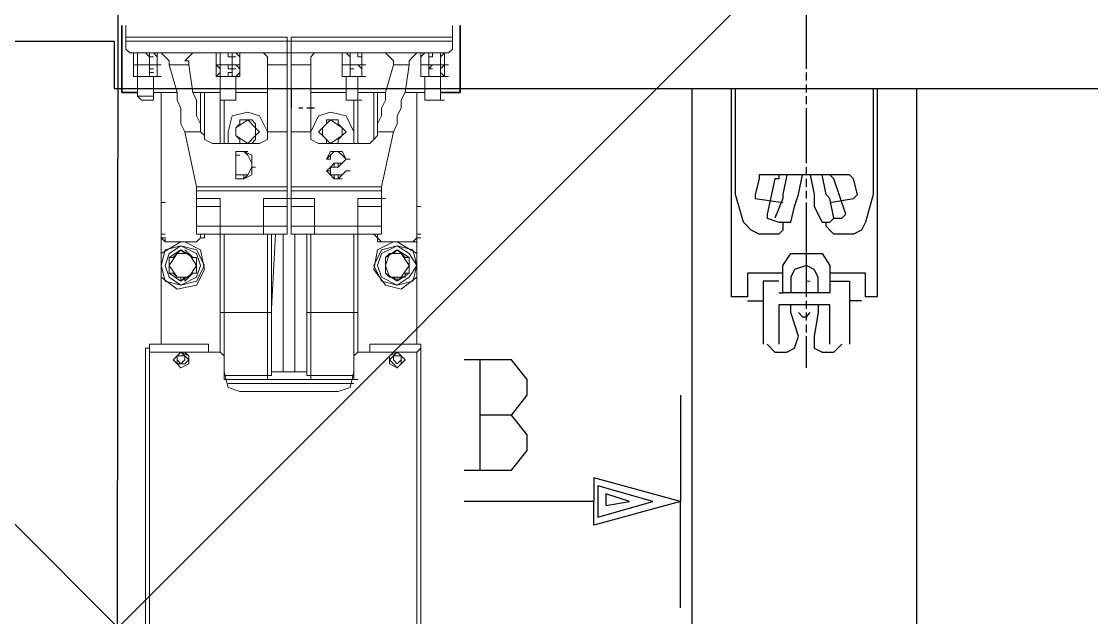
# Model space of a CAD drawing. Header units: millimetres. Extents: x -45 to 90, y -17 to 16.
# Drawn here: x -0.113 to 1.135, y 0.012 to 0.706 of the extents above; entities that cross this region are included whole.
import ezdxf

# ---------------------------------------------------------------- set-up
doc = ezdxf.new("R2010")
doc.units = ezdxf.units.MM
doc.header["$PDMODE"] = 3
doc.layers.add('PDF_Geometry', color=7, linetype='Continuous')

msp = doc.modelspace()

# ---------------------------------------------------------------- linework, layer by layer
at = {"color": 6}
msp.add_lwpolyline([(-0.0021, -1.3499), (23.64, -1.95), (23.7209, 1.35), (0.0002, 1.3501)], close=True, dxfattribs=at)
at = {"color": 4}
for centre in [(0.1994, 0), (0.1994, -0.0004)]:
    msp.add_circle(centre, 1.75, dxfattribs=at)
at = {"color": 2}
msp.add_arc((-0.8299, -500.0575), 500.8082, 85.235272, 89.904911, dxfattribs=at)
at = {"color": 1}
msp.add_point((0, 0), dxfattribs=at)
at = {"layer": 'PDF_Geometry', "lineweight": 25}
for points in [[(0.8022, 0.6509), (0.8022, 0.6647), (0.8022, 0.6784), (0.8022, 0.6922), (0.8022, 0.706), (0.8022, 0.7197), (0.8022, 0.7335), (0.8022, 0.7472), (0.8022, 0.761)], [(-0.4813, 0.683), (-0.0046, 0.683), (-0.0046, 0.628), (2.6588, 0.628), (7.683, 0.5961), (8.2789, 0.5868), (10.6122, 0.5363), (12.9456, 0.4767), (13.2435, 0.5043), (14.2429, 0.4767), (14.5362, 0.4309), (14.6508, 0.4309)], [(0.8022, 0.6372), (0.8022, 0.6464)], [(0.2017, 0.628), (0.2017, 0.6051)], [(0.6693, -0.5226), (0.6693, 0.628)], [(0.7747, 0.4126), (0.7335, 0.4126), (0.7335, 0.3851), (0.7151, 0.3851), (0.7151, 0.628)], [(0.7701, 0.4722), (0.7747, 0.4722), (0.7747, 0.4676), (0.7747, 0.463), (0.7701, 0.4584), (0.7472, 0.4584), (0.738, 0.463), (0.7289, 0.4722), (0.7197, 0.5043), (0.7197, 0.5088), (0.7197, 0.628)], [(0.8022, 0.6234), (0.8022, 0.6326)], [(0.8802, 0.628), (0.8802, 0.5088), (0.8802, 0.5043), (0.871, 0.4722), (0.8664, 0.463), (0.8572, 0.4584), (0.8343, 0.4584), (0.8297, 0.463), (0.8251, 0.4676), (0.8251, 0.4722), (0.8297, 0.4722)], [(0.8847, 0.628), (0.8847, 0.3851), (0.871, 0.3851), (0.871, 0.4126), (0.8297, 0.4126)], [(0.9306, 0.628), (0.9306, -0.5272)], [(0.8022, 0.6097), (0.8022, 0.6189)], [(0.2155, 0.6051), (0.2109, 0.6051)], [(0.2292, 0.6051), (0.2246, 0.6051), (0.22, 0.6051)], [(0.8022, 0.5409), (0.8022, 0.5501), (0.8022, 0.5547), (0.8022, 0.5638), (0.8022, 0.5684), (0.8022, 0.5776), (0.8022, 0.5822), (0.8022, 0.5914), (0.8022, 0.5961), (0.8022, 0.6051)], [(0.8022, 0.5272), (0.8022, 0.5363)], [(0.8297, 0.4951), (0.8572, 0.4997), (0.8618, 0.5043), (0.8572, 0.5226), (0.8526, 0.5272), (0.8068, 0.5272), (0.7976, 0.5272), (0.7472, 0.5272), (0.7472, 0.5226), (0.7426, 0.5043), (0.7426, 0.4997), (0.7747, 0.4951)], [(0.7701, 0.5272), (0.7701, 0.5226), (0.7655, 0.5226), (0.7564, 0.4815), (0.7564, 0.4767), (0.7701, 0.4722), (0.7793, 0.4722), (0.7839, 0.4722), (0.7885, 0.4905), (0.7931, 0.5043), (0.7976, 0.5272)], [(0.7793, 0.5272), (0.7747, 0.5043), (0.7747, 0.4997), (0.7655, 0.4767)], [(0.8068, 0.5272), (0.8114, 0.5043), (0.8114, 0.4905), (0.8206, 0.4722), (0.8251, 0.4722), (0.8297, 0.4722), (0.8343, 0.4767), (0.8435, 0.4767), (0.8481, 0.4815), (0.8343, 0.5226), (0.8297, 0.5272)], [(0.8343, 0.4767), (0.8297, 0.4997), (0.8251, 0.5043), (0.8206, 0.5272)], [(0.8022, 0.5134), (0.8022, 0.5226)], [(0.8022, 0.4997), (0.8022, 0.5088)], [(0.8022, 0.3851), (0.8022, 0.3988), (0.8022, 0.4126), (0.8022, 0.4263), (0.8022, 0.4401), (0.8022, 0.4538), (0.8022, 0.4676), (0.8022, 0.4815), (0.8022, 0.4951)], [(0.7701, 0.3897), (0.7747, 0.3897), (0.7747, 0.4217), (0.7839, 0.4355), (0.8206, 0.4355), (0.8297, 0.4217), (0.8297, 0.3897), (0.7747, 0.3897)], [(0.816, 0.3897), (0.816, 0.408), (0.8114, 0.4172), (0.8022, 0.4217), (0.7885, 0.4172), (0.7839, 0.408), (0.7839, 0.3897)], [(0.7701, 0.4034), (0.7518, 0.4034), (0.7518, 0.3805)], [(0.8297, 0.4034), (0.8526, 0.4034), (0.8526, 0.3805)], [(0.7335, 0.3805), (0.7518, 0.3805), (0.7518, 0.3301)], [(0.7564, 0.3301), (0.7655, 0.3209), (0.7793, 0.3209), (0.7885, 0.3255), (0.7931, 0.3392), (0.7839, 0.3669), (0.7839, 0.3759)], [(0.8297, 0.3301), (0.8297, 0.3759), (0.7701, 0.3759), (0.7701, 0.3301)], [(0.8022, 0.3713), (0.8022, 0.3805)], [(0.816, 0.3759), (0.816, 0.3669), (0.8114, 0.3392), (0.8114, 0.3255), (0.8206, 0.3209), (0.8343, 0.3209), (0.8435, 0.3301)], [(0.8664, 0.3805), (0.8526, 0.3805), (0.8526, 0.3301)], [(0.7931, 0.3669), (0.7976, 0.3621), (0.8022, 0.3621), (0.8068, 0.3669)], [(0.8022, 0.3576), (0.8022, 0.3669)], [(0.8022, 0.3438), (0.8022, 0.353)], [(0.8022, 0.3026), (0.8022, 0.3117), (0.8022, 0.3163), (0.8022, 0.3255), (0.8022, 0.3301), (0.8022, 0.3392)], [(0.4584, 0.2475), (0.4767, 0.2705), (0.4767, 0.2888), (0.4584, 0.3117), (0.4034, 0.3117)], [(0.4217, 0.3117), (0.4217, 0.1834)], [(0.6555, 0.2705), (0.6555, 0.1467), (0.5547, 0.1192), (0.5547, 0.1467), (0.4034, 0.1467)], [(0.4034, 0.1834), (0.4584, 0.1834), (0.4767, 0.2063), (0.4767, 0.2246), (0.4584, 0.2475), (0.4217, 0.2475)], [(0.6555, 0.0231), (0.6555, 0.1467), (0.5547, 0.1742), (0.5547, 0.1467)]]:
    msp.add_lwpolyline(points, dxfattribs=at)
for points in [[(0.0046, 0.6234), (0.0046, 0.7014), (0.0046, 0.6234), (0.0229, 0.6234)], [(0.3759, 0.6234), (0.3988, 0.6234), (0.3988, 0.7014), (0.3988, 0.6234)], [(0.5593, 0.165), (0.5593, 0.1284), (0.6234, 0.1467)], [(0.5684, 0.1559), (0.5684, 0.1421), (0.5959, 0.1467)]]:
    msp.add_lwpolyline(points, close=True, dxfattribs=at)
at = {"layer": 'PDF_Geometry', "lineweight": 18}
for points in [[(0.0138, 0.6693), (0.0092, 0.6739), (0.0092, 0.7014), (0.0092, 0.6739), (0.0138, 0.6693), (0.0504, 0.6693)], [(0.1971, 0.683), (0.2017, 0.683), (0.2017, 0.6876), (0.3897, 0.6876), (0.3897, 0.683), (0.2017, 0.683), (0.1971, 0.683), (0.0092, 0.683), (0.0092, 0.6876), (0.1971, 0.6876)], [(0.1971, 0.6876), (0.0092, 0.6876), (0.0092, 0.683), (0.1971, 0.683)], [(0.2017, 0.683), (0.2017, 0.6693), (0.2017, 0.6555), (0.2246, 0.6555), (0.2246, 0.6601), (0.2246, 0.6647), (0.2292, 0.6693), (0.3163, 0.6693), (0.2292, 0.6693), (0.2246, 0.6647), (0.2246, 0.6601), (0.2246, 0.6555), (0.2017, 0.6555), (0.2017, 0.6693), (0.2017, 0.683), (0.3897, 0.683), (0.3897, 0.6876), (0.2017, 0.6876)], [(0.0367, 0.6509), (0.0367, 0.6555), (0.0321, 0.6555), (0.0275, 0.6555), (0.0229, 0.6555), (0.0275, 0.6555), (0.0229, 0.6555), (0.0229, 0.6647), (0.0229, 0.6693), (0.0275, 0.6693), (0.0229, 0.6693), (0.0229, 0.6647), (0.0229, 0.6555), (0.0275, 0.6555), (0.0321, 0.6555), (0.0367, 0.6555), (0.0367, 0.6647), (0.0367, 0.6555), (0.0321, 0.6555), (0.0367, 0.6555), (0.0321, 0.6555), (0.0367, 0.6555), (0.0367, 0.6509), (0.0413, 0.6509), (0.0367, 0.6509), (0.0367, 0.6555), (0.0367, 0.6647), (0.0367, 0.6693), (0.0367, 0.6647), (0.0413, 0.6647), (0.0367, 0.6647), (0.0321, 0.6693), (0.0367, 0.6647), (0.0367, 0.6555), (0.0321, 0.6555), (0.0275, 0.6555), (0.0229, 0.6555), (0.0229, 0.6509), (0.0229, 0.6555), (0.0275, 0.6555), (0.0229, 0.6555), (0.0183, 0.6555), (0.0183, 0.6509), (0.0183, 0.6464), (0.0183, 0.6418), (0.0229, 0.6418), (0.0275, 0.6418), (0.0229, 0.6418), (0.0229, 0.6464), (0.0229, 0.6509), (0.0229, 0.6555), (0.0275, 0.6555), (0.0321, 0.6555), (0.0367, 0.6555), (0.0367, 0.6509), (0.0367, 0.6464), (0.0367, 0.6418), (0.0321, 0.6418), (0.0275, 0.6418), (0.0229, 0.6418), (0.0229, 0.6464), (0.0229, 0.6418), (0.0229, 0.6189), (0.0275, 0.6143), (0.0367, 0.6143), (0.0413, 0.6143), (0.0413, 0.6189), (0.0413, 0.6143), (0.0367, 0.6143), (0.0275, 0.6143), (0.0229, 0.6189), (0.0229, 0.6418), (0.0183, 0.6418), (0.0229, 0.6418), (0.0183, 0.6418), (0.0183, 0.6464), (0.0183, 0.6509), (0.0183, 0.6555), (0.0229, 0.6555), (0.0229, 0.6509), (0.0229, 0.6464), (0.0229, 0.6418), (0.0275, 0.6418), (0.0321, 0.6418), (0.0367, 0.6418), (0.0367, 0.6464), (0.0367, 0.6509), (0.0367, 0.6464)], [(0.0229, 0.6555), (0.0229, 0.6647), (0.0229, 0.6693), (0.0229, 0.6647), (0.0229, 0.6555), (0.0183, 0.6555), (0.0183, 0.6647), (0.0183, 0.6693), (0.0183, 0.6647), (0.0183, 0.6555)], [(0.0458, 0.6647), (0.0458, 0.6555), (0.0504, 0.6555), (0.0458, 0.6555), (0.0413, 0.6555), (0.0458, 0.6555), (0.0458, 0.6647), (0.0413, 0.6693)], [(0.0688, 0.6234), (0.0596, 0.6555), (0.0596, 0.6601), (0.055, 0.6647), (0.0504, 0.6693), (0.055, 0.6647), (0.0596, 0.6601), (0.0596, 0.6555)], [(0.0779, 0.6601), (0.0825, 0.6601), (0.0825, 0.6555), (0.0596, 0.6555), (0.0825, 0.6555), (0.0825, 0.6601), (0.0779, 0.6601), (0.0825, 0.6647), (0.0871, 0.6693), (0.0825, 0.6647)], [(0.1192, 0.6555), (0.1192, 0.6647), (0.1192, 0.6693), (0.1146, 0.6693), (0.0825, 0.6693), (0.1146, 0.6693), (0.1146, 0.6647), (0.1146, 0.6555), (0.1146, 0.6647), (0.1146, 0.6693), (0.1192, 0.6693), (0.1192, 0.6647)], [(0.1329, 0.6693), (0.1329, 0.6647), (0.1284, 0.6647), (0.1284, 0.6693), (0.1284, 0.6647), (0.1329, 0.6647), (0.1329, 0.6555), (0.1284, 0.6555), (0.1238, 0.6555), (0.1146, 0.6555), (0.1192, 0.6509), (0.1192, 0.6464), (0.1192, 0.6418), (0.1238, 0.6418), (0.1284, 0.6418), (0.1284, 0.6464), (0.1329, 0.6464), (0.1329, 0.6509), (0.1284, 0.6509), (0.1284, 0.6555), (0.1238, 0.6555), (0.1192, 0.6555), (0.1192, 0.6647), (0.1192, 0.6693), (0.1192, 0.6647), (0.1192, 0.6555), (0.1238, 0.6555), (0.1146, 0.6555), (0.1146, 0.6509), (0.1146, 0.6464), (0.1146, 0.6418), (0.1192, 0.6464), (0.1146, 0.6418), (0.1238, 0.6418), (0.1146, 0.6418), (0.1146, 0.6464), (0.1146, 0.6509), (0.1146, 0.6555), (0.1192, 0.6555), (0.1146, 0.6555), (0.1192, 0.6555), (0.1146, 0.6555), (0.1238, 0.6555), (0.1284, 0.6555), (0.1284, 0.6509), (0.1329, 0.6509), (0.1329, 0.6464), (0.1329, 0.6418), (0.1375, 0.6418), (0.1421, 0.6418), (0.1421, 0.6464), (0.1421, 0.6509), (0.1421, 0.6555), (0.1375, 0.6555), (0.1421, 0.6555), (0.1375, 0.6555), (0.1421, 0.6555), (0.1375, 0.6555), (0.1329, 0.6555), (0.1375, 0.6555), (0.1421, 0.6555), (0.1421, 0.6509), (0.1421, 0.6464), (0.1375, 0.6418), (0.1329, 0.6418), (0.1284, 0.6418), (0.1329, 0.6418), (0.1329, 0.6464), (0.1329, 0.6509), (0.1329, 0.6464), (0.1284, 0.6464), (0.1284, 0.6418), (0.1238, 0.6418), (0.1192, 0.6418), (0.1192, 0.6464), (0.1192, 0.6509), (0.1146, 0.6555), (0.1238, 0.6555), (0.1284, 0.6555), (0.1329, 0.6555), (0.1329, 0.6647), (0.1375, 0.6647), (0.1329, 0.6647)], [(0.1329, 0.6555), (0.1284, 0.6555), (0.1329, 0.6555), (0.1375, 0.6555), (0.1421, 0.6555), (0.1375, 0.6555), (0.1421, 0.6509), (0.1375, 0.6555), (0.1329, 0.6555), (0.1329, 0.6509), (0.1375, 0.6509), (0.1329, 0.6509), (0.1329, 0.6555), (0.1284, 0.6555), (0.1329, 0.6555), (0.1329, 0.6647)], [(0.1421, 0.6647), (0.1421, 0.6555), (0.1421, 0.6647), (0.1375, 0.6693)], [(0.1421, 0.6647), (0.1421, 0.6555), (0.1375, 0.6555), (0.1421, 0.6555), (0.1375, 0.6555), (0.1421, 0.6555), (0.1421, 0.6647), (0.1421, 0.6693), (0.1742, 0.6693), (0.1421, 0.6693)], [(0.2705, 0.6509), (0.2705, 0.6464), (0.2705, 0.6418), (0.275, 0.6418), (0.2796, 0.6418), (0.2842, 0.6418), (0.2842, 0.6464), (0.2842, 0.6509), (0.2842, 0.6464), (0.2842, 0.6418), (0.2796, 0.6418), (0.275, 0.6418), (0.2705, 0.6418), (0.2705, 0.6464), (0.2705, 0.6509), (0.2705, 0.6555), (0.275, 0.6555), (0.2796, 0.6555), (0.2842, 0.6555), (0.2842, 0.6509), (0.2842, 0.6464), (0.2842, 0.6418), (0.2796, 0.6418), (0.2796, 0.6143), (0.2796, 0.5638), (0.2796, 0.6234), (0.3117, 0.6234), (0.3117, 0.6143), (0.3071, 0.6051), (0.3071, 0.5961), (0.3026, 0.5868), (0.3026, 0.5776), (0.3026, 0.6234), (0.3026, 0.573), (0.3026, 0.5776), (0.3209, 0.5776), (0.3071, 0.5134), (0.2017, 0.5134), (0.2017, 0.5088), (0.2017, 0.5134), (0.3071, 0.5134), (0.3071, 0.5088), (0.3071, 0.5134), (0.3209, 0.5776), (0.3026, 0.5776), (0.3026, 0.573), (0.3026, 0.6234), (0.3026, 0.5776), (0.3026, 0.5868), (0.3071, 0.5961), (0.3071, 0.6051), (0.3117, 0.6143), (0.3117, 0.6234), (0.3209, 0.6555), (0.3392, 0.6555), (0.3392, 0.6601), (0.3392, 0.6555), (0.3346, 0.6234), (0.3301, 0.6143), (0.3301, 0.6051), (0.3255, 0.5961), (0.3255, 0.5868), (0.3209, 0.5776), (0.3255, 0.5868), (0.3255, 0.5961), (0.3301, 0.6051), (0.3301, 0.6143), (0.3346, 0.6234), (0.3576, 0.6234), (0.3346, 0.6234), (0.3392, 0.6555), (0.3209, 0.6555), (0.3117, 0.6234), (0.2796, 0.6234), (0.2796, 0.5638), (0.2796, 0.6143), (0.2842, 0.6143), (0.2796, 0.6143), (0.2796, 0.6418), (0.2842, 0.6418), (0.2842, 0.6464), (0.2842, 0.6509), (0.2796, 0.6555), (0.275, 0.6555), (0.2705, 0.6555), (0.2705, 0.6647), (0.2705, 0.6555), (0.275, 0.6555), (0.2796, 0.6555), (0.275, 0.6555), (0.2705, 0.6555)], [(0.2613, 0.6464), (0.2613, 0.6509), (0.2613, 0.6555), (0.2659, 0.6555), (0.2613, 0.6555), (0.2613, 0.6509), (0.2613, 0.6464), (0.2613, 0.6418), (0.2613, 0.6464), (0.2613, 0.6509), (0.2613, 0.6555), (0.2659, 0.6555), (0.275, 0.6555), (0.2659, 0.6555), (0.2613, 0.6555), (0.2659, 0.6555), (0.2613, 0.6555), (0.2659, 0.6555), (0.2613, 0.6555), (0.2613, 0.6647), (0.2613, 0.6693), (0.2613, 0.6647), (0.2613, 0.6555), (0.2613, 0.6647), (0.2613, 0.6693), (0.2613, 0.6647), (0.2613, 0.6555), (0.2613, 0.6509), (0.2613, 0.6464), (0.2613, 0.6418), (0.2659, 0.6418), (0.2659, 0.6143), (0.2705, 0.6143), (0.2659, 0.6143), (0.2659, 0.6418), (0.2613, 0.6418)], [(0.3209, 0.6555), (0.3209, 0.6601), (0.3163, 0.6647), (0.3117, 0.6693), (0.3163, 0.6647), (0.3209, 0.6601)], [(0.3621, 0.6509), (0.3667, 0.6555), (0.3713, 0.6555), (0.3759, 0.6555), (0.3759, 0.6509), (0.3759, 0.6464), (0.3759, 0.6418), (0.3713, 0.6418), (0.3667, 0.6418), (0.3621, 0.6418), (0.3621, 0.6464), (0.3621, 0.6509), (0.3667, 0.6555), (0.3621, 0.6555), (0.3576, 0.6555), (0.353, 0.6555), (0.353, 0.6509), (0.353, 0.6464), (0.353, 0.6418), (0.3576, 0.6418), (0.3621, 0.6418), (0.3667, 0.6418), (0.3621, 0.6418), (0.3621, 0.6464), (0.3621, 0.6509), (0.3667, 0.6509), (0.3621, 0.6509), (0.3621, 0.6555), (0.3667, 0.6555), (0.3621, 0.6555), (0.3621, 0.6509), (0.3621, 0.6464), (0.3621, 0.6418), (0.3667, 0.6418), (0.3713, 0.6418), (0.3759, 0.6418), (0.3759, 0.6464), (0.3759, 0.6509), (0.3805, 0.6555), (0.3713, 0.6555), (0.3667, 0.6555), (0.3621, 0.6555), (0.3621, 0.6647), (0.3667, 0.6647), (0.3667, 0.6693), (0.3667, 0.6647), (0.3621, 0.6647), (0.3621, 0.6693), (0.3621, 0.6647), (0.3621, 0.6555), (0.3576, 0.6555), (0.3621, 0.6555), (0.3667, 0.6555), (0.3713, 0.6555), (0.3667, 0.6555), (0.3621, 0.6555), (0.3621, 0.6647), (0.3621, 0.6555), (0.3576, 0.6555), (0.353, 0.6555), (0.353, 0.6647), (0.353, 0.6693), (0.353, 0.6647), (0.353, 0.6555), (0.353, 0.6647), (0.3576, 0.6693), (0.353, 0.6647), (0.353, 0.6555), (0.3576, 0.6555), (0.353, 0.6555), (0.353, 0.6509), (0.353, 0.6464), (0.353, 0.6418), (0.3576, 0.6418), (0.3576, 0.6143), (0.3621, 0.6143), (0.3576, 0.6143), (0.3621, 0.6143), (0.3759, 0.6143), (0.3621, 0.6143), (0.3759, 0.6143), (0.3621, 0.6143), (0.3576, 0.6143), (0.3576, 0.6418), (0.353, 0.6418), (0.353, 0.6464), (0.353, 0.6418), (0.3576, 0.6418), (0.3621, 0.6418), (0.3621, 0.6464)], [(0.3805, 0.6555), (0.3805, 0.6647), (0.3805, 0.6693), (0.3759, 0.6647), (0.3759, 0.6555), (0.3713, 0.6555), (0.3759, 0.6555), (0.3759, 0.6647), (0.3759, 0.6693), (0.3759, 0.6647), (0.3759, 0.6555), (0.3805, 0.6555), (0.3713, 0.6555)], [(0.3805, 0.6555), (0.3805, 0.6647), (0.3805, 0.6693), (0.3759, 0.6647), (0.3759, 0.6693), (0.3759, 0.6647), (0.3759, 0.6555), (0.3805, 0.6555), (0.3851, 0.6555), (0.3805, 0.6555), (0.3805, 0.6509), (0.3805, 0.6464), (0.3805, 0.6418), (0.3713, 0.6418), (0.3805, 0.6418), (0.3759, 0.6464), (0.3759, 0.6509)], [(0.0229, 0.6464), (0.0229, 0.6509)], [(0.0413, 0.6555), (0.0458, 0.6555), (0.0458, 0.6509), (0.0458, 0.6464), (0.0458, 0.6509), (0.0458, 0.6555), (0.0413, 0.6555), (0.0367, 0.6555), (0.0413, 0.6555), (0.0367, 0.6555)], [(0.11, 0.5638), (0.165, 0.5638), (0.1742, 0.5684), (0.1742, 0.573), (0.1742, 0.5776), (0.1971, 0.5776), (0.1971, 0.6234), (0.1971, 0.6555), (0.1971, 0.6234), (0.1971, 0.5776), (0.1971, 0.5134), (0.1971, 0.5776), (0.1742, 0.5776), (0.1742, 0.573), (0.1742, 0.5684), (0.165, 0.5638), (0.11, 0.5638), (0.1009, 0.5684), (0.1009, 0.573), (0.0963, 0.5776), (0.0779, 0.5776), (0.0917, 0.5134), (0.0779, 0.5776), (0.0963, 0.5776), (0.1009, 0.573), (0.1009, 0.5684)], [(0.1329, 0.6143), (0.1192, 0.6143), (0.1192, 0.5638), (0.1192, 0.6234), (0.0871, 0.6234), (0.0917, 0.6143), (0.0917, 0.6051), (0.0917, 0.5961), (0.0963, 0.5868), (0.0963, 0.5776), (0.0963, 0.6234), (0.0963, 0.5776), (0.0963, 0.5868), (0.0917, 0.5961), (0.0917, 0.6051), (0.0917, 0.6143), (0.0871, 0.6234), (0.0825, 0.6555), (0.0871, 0.6234), (0.1192, 0.6234), (0.1192, 0.5638), (0.1192, 0.6143), (0.1329, 0.6143), (0.1375, 0.6143), (0.1329, 0.6143), (0.1192, 0.6143), (0.1238, 0.6143), (0.1238, 0.5638), (0.1238, 0.6143), (0.1192, 0.6143), (0.1329, 0.6143), (0.1375, 0.6143), (0.1375, 0.6418), (0.1421, 0.6418), (0.1421, 0.6464), (0.1421, 0.6509), (0.1421, 0.6464), (0.1375, 0.6418), (0.1421, 0.6418), (0.1375, 0.6418), (0.1375, 0.6143)], [(0.1192, 0.6464), (0.1192, 0.6509), (0.1192, 0.6555), (0.1238, 0.6555), (0.1192, 0.6555), (0.1192, 0.6509)], [(0.2017, 0.6555), (0.2017, 0.6234), (0.2017, 0.5776), (0.2017, 0.6234)], [(0.2338, 0.5638), (0.2246, 0.5684), (0.2246, 0.573), (0.2246, 0.6234), (0.2246, 0.5776), (0.2246, 0.6234), (0.2246, 0.6555), (0.2246, 0.6234), (0.2246, 0.573), (0.2246, 0.5684), (0.2338, 0.5638), (0.2934, 0.5638), (0.298, 0.5684), (0.3026, 0.573), (0.298, 0.5684), (0.2934, 0.5638)], [(0.275, 0.6555), (0.2659, 0.6555), (0.2705, 0.6555), (0.2659, 0.6555), (0.2705, 0.6555), (0.2705, 0.6509), (0.275, 0.6509), (0.2705, 0.6509), (0.2705, 0.6555), (0.2659, 0.6555)], [(0.2705, 0.6464), (0.2705, 0.6418), (0.2659, 0.6418), (0.275, 0.6418), (0.2659, 0.6418), (0.2705, 0.6418), (0.2705, 0.6464), (0.2705, 0.6509)], [(0.2888, 0.6418), (0.2842, 0.6418), (0.2842, 0.6464), (0.2842, 0.6509), (0.2842, 0.6555), (0.2888, 0.6555), (0.2842, 0.6555), (0.2842, 0.6509), (0.2842, 0.6464), (0.2842, 0.6418), (0.2888, 0.6418), (0.2842, 0.6418)], [(0.3576, 0.6555), (0.353, 0.6555)], [(0.353, 0.6509), (0.353, 0.6464), (0.353, 0.6509), (0.353, 0.6555), (0.3576, 0.6555), (0.353, 0.6555)], [(0.3851, 0.6418), (0.3805, 0.6418), (0.3805, 0.6464), (0.3805, 0.6509), (0.3805, 0.6555), (0.3713, 0.6555), (0.3759, 0.6555), (0.3759, 0.6509), (0.3759, 0.6464), (0.3805, 0.6418), (0.3851, 0.6418), (0.3805, 0.6418)], [(0.0229, 0.6418), (0.0183, 0.6418)], [(0.0413, 0.6189), (0.0367, 0.6189), (0.0229, 0.6189), (0.0367, 0.6189), (0.0413, 0.6189), (0.0413, 0.6418)], [(0.0504, 0.6418), (0.0458, 0.6418)], [(0.1421, 0.6418), (0.1375, 0.6418)], [(0.2659, 0.6418), (0.2613, 0.6418)], [(0.3576, 0.6418), (0.353, 0.6418)], [(0.3805, 0.6143), (0.3759, 0.6143), (0.3759, 0.6418), (0.3759, 0.6143)], [(0.0779, 0.5776), (0.0733, 0.5868), (0.0733, 0.5961), (0.0733, 0.6051), (0.0688, 0.6143), (0.0688, 0.6234), (0.0413, 0.6234), (0.0688, 0.6234), (0.0688, 0.6143), (0.0733, 0.6051), (0.0733, 0.5961), (0.0733, 0.5868)], [(0.1009, 0.5684), (0.1009, 0.6234)], [(0.1009, 0.6234), (0.1009, 0.573), (0.1009, 0.6234), (0.1009, 0.5684)], [(0.1742, 0.5776), (0.1742, 0.6234), (0.1742, 0.5684), (0.1742, 0.5776), (0.165, 0.5961), (0.1513, 0.6005), (0.1329, 0.5961), (0.1284, 0.5776), (0.1284, 0.5638), (0.1284, 0.5776), (0.1329, 0.5961), (0.1513, 0.6005), (0.165, 0.5961), (0.1742, 0.5776), (0.1742, 0.5684), (0.1742, 0.6234)], [(0.2246, 0.6234), (0.2659, 0.6234)], [(0.275, 0.6143), (0.275, 0.5638), (0.275, 0.5776), (0.2659, 0.5961), (0.2475, 0.6005), (0.2338, 0.5961), (0.2246, 0.5776), (0.2246, 0.5684), (0.2246, 0.5776), (0.2338, 0.5961), (0.2475, 0.6005), (0.2659, 0.5961), (0.275, 0.5776), (0.275, 0.5638)], [(0.298, 0.5684), (0.298, 0.6234)], [(0.298, 0.5684), (0.298, 0.6234)], [(0.353, 0.4584), (0.3484, 0.4584), (0.3484, 0.4538), (0.3484, 0.6234), (0.3484, 0.4951), (0.3484, 0.4905), (0.3484, 0.4584)], [(0.1513, 0.5914), (0.1375, 0.5822), (0.1375, 0.573), (0.1513, 0.5638), (0.1604, 0.573), (0.1604, 0.5822)], [(0.1604, 0.5822), (0.165, 0.5776), (0.1604, 0.573), (0.165, 0.5776), (0.1604, 0.5822), (0.1604, 0.5868), (0.1559, 0.5914), (0.1513, 0.5914), (0.1421, 0.5914), (0.1421, 0.5868), (0.1375, 0.5822), (0.1421, 0.5868), (0.1421, 0.5914), (0.1513, 0.5914), (0.1559, 0.5914), (0.1604, 0.5868)], [(0.1513, 0.5914), (0.1375, 0.5822), (0.1375, 0.573), (0.1513, 0.5638), (0.1604, 0.573), (0.1604, 0.5822)], [(0.243, 0.5638), (0.2475, 0.5638), (0.2384, 0.573), (0.2384, 0.5822), (0.2475, 0.5914), (0.2613, 0.5822), (0.2613, 0.573), (0.2659, 0.5776), (0.2613, 0.573), (0.2613, 0.5822), (0.2475, 0.5914), (0.2384, 0.5822), (0.2384, 0.573), (0.2475, 0.5638), (0.243, 0.5638), (0.243, 0.5684), (0.2384, 0.573), (0.2338, 0.5776), (0.2384, 0.5822), (0.2338, 0.5776), (0.2384, 0.573), (0.243, 0.5684)], [(0.2567, 0.5914), (0.2567, 0.5868), (0.2613, 0.5822), (0.2659, 0.5776), (0.2613, 0.5822), (0.2567, 0.5868), (0.2567, 0.5914), (0.2475, 0.5914), (0.243, 0.5914), (0.243, 0.5868), (0.2384, 0.5822), (0.243, 0.5868), (0.243, 0.5914), (0.2475, 0.5914)], [(0.1513, 0.5638), (0.1421, 0.5638), (0.1421, 0.5684), (0.1375, 0.573), (0.1375, 0.5776), (0.1375, 0.5822), (0.1375, 0.5776), (0.1375, 0.573), (0.1421, 0.5684), (0.1421, 0.5638), (0.1513, 0.5638), (0.1559, 0.5638), (0.1604, 0.5684), (0.1604, 0.573), (0.1604, 0.5684), (0.1559, 0.5638)], [(0.2017, 0.5776), (0.2246, 0.5776), (0.2246, 0.573), (0.2246, 0.5776), (0.2017, 0.5776), (0.2017, 0.5134)], [(0.2567, 0.5638), (0.2567, 0.5684), (0.2613, 0.573), (0.2475, 0.5638)], [(0.2567, 0.5638), (0.2567, 0.5684), (0.2613, 0.573), (0.2475, 0.5638)], [(0.1375, 0.5226), (0.1375, 0.5272), (0.1375, 0.5226), (0.1375, 0.5272), (0.1467, 0.5272), (0.1467, 0.5226), (0.1375, 0.5226), (0.1375, 0.5272), (0.1467, 0.5272), (0.1513, 0.5272), (0.1559, 0.5363), (0.1559, 0.5409), (0.1559, 0.5501), (0.1467, 0.5547), (0.1375, 0.5547), (0.1375, 0.5501), (0.1375, 0.5272), (0.1375, 0.5501), (0.1375, 0.5272)], [(0.243, 0.5455), (0.2475, 0.5455), (0.2475, 0.5501), (0.2521, 0.5547), (0.2567, 0.5547), (0.2613, 0.5501), (0.2659, 0.5455), (0.2613, 0.5409), (0.2567, 0.5409), (0.2521, 0.5409), (0.2475, 0.5363), (0.243, 0.5318), (0.2475, 0.5363), (0.2521, 0.5409), (0.2567, 0.5409), (0.2613, 0.5409), (0.2659, 0.5455), (0.2613, 0.5501), (0.2567, 0.5547), (0.2521, 0.5547), (0.2475, 0.5501), (0.2475, 0.5455)], [(0.2521, 0.5547), (0.2475, 0.5501), (0.243, 0.5455), (0.2475, 0.5547), (0.2521, 0.5547), (0.2567, 0.5547), (0.2521, 0.5547), (0.2567, 0.5547), (0.2613, 0.5547), (0.2659, 0.5455), (0.2613, 0.5501), (0.2567, 0.5547), (0.2613, 0.5547), (0.2567, 0.5547), (0.2521, 0.5547), (0.2567, 0.5547), (0.2613, 0.5547), (0.2659, 0.5455), (0.2705, 0.5455), (0.2659, 0.5455), (0.2613, 0.5409), (0.2567, 0.5409), (0.2613, 0.5409), (0.2567, 0.5409), (0.2613, 0.5409), (0.2659, 0.5455), (0.2613, 0.5409), (0.2567, 0.5363), (0.2521, 0.5363), (0.2475, 0.5363), (0.2475, 0.5318), (0.2475, 0.5272), (0.2521, 0.5272), (0.2567, 0.5272), (0.2613, 0.5272), (0.2659, 0.5318), (0.2613, 0.5272), (0.2567, 0.5226), (0.2521, 0.5226), (0.2475, 0.5272), (0.243, 0.5318), (0.2475, 0.5318), (0.243, 0.5318), (0.2475, 0.5363), (0.2521, 0.5409), (0.2521, 0.5363), (0.2521, 0.5409), (0.2567, 0.5409), (0.2567, 0.5363), (0.2521, 0.5363), (0.2475, 0.5363), (0.2475, 0.5318), (0.2475, 0.5272), (0.2521, 0.5272), (0.2567, 0.5272), (0.2613, 0.5272), (0.2659, 0.5318), (0.2613, 0.5272), (0.2567, 0.5226), (0.2567, 0.5272), (0.2567, 0.5226), (0.2613, 0.5272), (0.2659, 0.5318), (0.2705, 0.5318), (0.2659, 0.5318), (0.2613, 0.5272), (0.2567, 0.5226), (0.2613, 0.5226), (0.2567, 0.5226), (0.2521, 0.5226), (0.2567, 0.5226), (0.2521, 0.5226), (0.2475, 0.5272), (0.243, 0.5318), (0.2475, 0.5318), (0.243, 0.5318), (0.2475, 0.5272), (0.2521, 0.5226), (0.2475, 0.5272), (0.243, 0.5318), (0.2475, 0.5363), (0.2521, 0.5409), (0.2567, 0.5409), (0.2567, 0.5363), (0.2613, 0.5409), (0.2659, 0.5455), (0.2705, 0.5455), (0.2659, 0.5455), (0.2613, 0.5501), (0.2567, 0.5547)], [(0.243, 0.5455), (0.2475, 0.5501), (0.2521, 0.5547), (0.2475, 0.5547)], [(0.2705, 0.5455), (0.2659, 0.5455)], [(0.2521, 0.5272), (0.2521, 0.5226)], [(0.0917, 0.5088), (0.0917, 0.5134), (0.1971, 0.5134), (0.1971, 0.5088), (0.1971, 0.5134), (0.0917, 0.5134)], [(0.0963, 0.4997), (0.0917, 0.4997), (0.1192, 0.4997), (0.1192, 0.4905), (0.1192, 0.4997), (0.0917, 0.4997)], [(0.2063, 0.4997), (0.2017, 0.4997), (0.1971, 0.4997), (0.1696, 0.4997), (0.1971, 0.4997), (0.1696, 0.4997), (0.1696, 0.4905), (0.1696, 0.4997), (0.1971, 0.4997), (0.2017, 0.4997), (0.2292, 0.4997), (0.2292, 0.4905), (0.2292, 0.4997), (0.2017, 0.4997)], [(0.3117, 0.4997), (0.3071, 0.4997), (0.2796, 0.4997), (0.2796, 0.4905), (0.2796, 0.4997), (0.3071, 0.4997)], [(0.1192, 0.4905), (0.1192, 0.4767), (0.1192, 0.4676), (0.0917, 0.4676), (0.1192, 0.4676), (0.1192, 0.4767), (0.1192, 0.4905), (0.0917, 0.4905)], [(0.1696, 0.4767), (0.1696, 0.4905), (0.1971, 0.4905), (0.1696, 0.4905), (0.1696, 0.4767), (0.1696, 0.4676), (0.1971, 0.4676), (0.1696, 0.4676)], [(0.2292, 0.4905), (0.2017, 0.4905), (0.2017, 0.4676), (0.2292, 0.4676), (0.2292, 0.4767)], [(0.2017, 0.4676), (0.2017, 0.4905), (0.2017, 0.4676), (0.2063, 0.4676)], [(0.2292, 0.4905), (0.2017, 0.4905), (0.2017, 0.4676), (0.2292, 0.4676), (0.2292, 0.4767)], [(0.3071, 0.4676), (0.2796, 0.4676), (0.2796, 0.4767), (0.2796, 0.4676), (0.2292, 0.4676), (0.2292, 0.4767), (0.2292, 0.4676), (0.2796, 0.4676), (0.2796, 0.463), (0.2796, 0.4584), (0.2796, 0.4676), (0.2796, 0.4767), (0.2796, 0.4905), (0.3071, 0.4905), (0.2796, 0.4905), (0.2796, 0.4767), (0.2796, 0.4676), (0.3071, 0.4676), (0.3071, 0.4905)], [(0.1696, 0.4767), (0.1696, 0.4676), (0.1696, 0.4584), (0.1696, 0.463), (0.1696, 0.4676), (0.1192, 0.4676), (0.1192, 0.4767), (0.1192, 0.4676), (0.1696, 0.4676)], [(0.0917, 0.4584), (0.0917, 0.463), (0.0917, 0.4676)], [(0.0917, 0.4584), (0.0917, 0.463), (0.0917, 0.4676)], [(0.1971, 0.4584), (0.1696, 0.4584), (0.1192, 0.4584), (0.1238, 0.4584), (0.1192, 0.4584), (0.1192, 0.3713), (0.1192, 0.3669), (0.1192, 0.3209), (0.1192, 0.3669), (0.1238, 0.3669), (0.1742, 0.3669), (0.1788, 0.3669), (0.1788, 0.3713), (0.1834, 0.4584), (0.1788, 0.3713), (0.1788, 0.3669), (0.1742, 0.3669), (0.1742, 0.4584), (0.1696, 0.4584), (0.1696, 0.463), (0.1696, 0.4676), (0.1696, 0.4584)], [(0.1192, 0.4584), (0.1192, 0.4676), (0.1192, 0.463)], [(0.1971, 0.4676), (0.1971, 0.463), (0.1971, 0.4584)], [(0.1971, 0.4676), (0.1971, 0.463), (0.1971, 0.4584)], [(0.2017, 0.4584), (0.2017, 0.463), (0.2017, 0.4676)], [(0.2017, 0.4584), (0.2017, 0.463), (0.2017, 0.4676)], [(0.2338, 0.4584), (0.2292, 0.4584), (0.2292, 0.4676), (0.2292, 0.463), (0.2292, 0.4584)], [(0.3071, 0.4676), (0.3071, 0.463), (0.3071, 0.4584)], [(0.3071, 0.4676), (0.3071, 0.463), (0.3071, 0.4584)], [(0.0779, 0.4492), (0.0963, 0.4401), (0.1009, 0.4172), (0.0917, 0.3988), (0.0688, 0.3942), (0.0504, 0.408), (0.0504, 0.3301), (0.0504, 0.408), (0.0688, 0.3942), (0.0917, 0.3988), (0.1009, 0.4172), (0.0963, 0.4401)], [(0.0504, 0.4355), (0.0733, 0.4492)], [(0.0963, 0.4538), (0.0963, 0.4584)], [(0.1009, 0.4584), (0.1009, 0.4538)], [(0.1009, 0.4584), (0.1009, 0.4538)], [(0.1238, 0.3669), (0.1192, 0.3669), (0.1192, 0.3713), (0.1192, 0.4584), (0.1238, 0.4584)], [(0.1192, 0.3669), (0.1192, 0.4584), (0.1238, 0.4584), (0.1192, 0.4584), (0.1696, 0.4584), (0.1742, 0.4584), (0.1742, 0.3669), (0.1238, 0.3669)], [(0.1238, 0.3163), (0.1238, 0.3669), (0.1238, 0.2934), (0.1742, 0.2934), (0.1788, 0.2934), (0.1788, 0.3669), (0.1788, 0.4584), (0.1788, 0.3669), (0.1788, 0.2934), (0.1788, 0.3669), (0.1788, 0.2934), (0.1742, 0.2934), (0.1238, 0.2934), (0.1238, 0.2888), (0.1742, 0.2888), (0.1742, 0.2934), (0.1742, 0.2888), (0.1238, 0.2888), (0.1238, 0.2934), (0.1238, 0.3669)], [(0.1604, 0.4584), (0.1421, 0.4584)], [(0.1925, 0.298), (0.1925, 0.4584)], [(0.1925, 0.298), (0.1925, 0.4584)], [(0.2063, 0.4584), (0.2063, 0.298)], [(0.2063, 0.4584), (0.2063, 0.298)], [(0.2567, 0.4584), (0.2384, 0.4584)], [(0.3026, 0.4538), (0.3026, 0.4492), (0.3071, 0.4492), (0.3026, 0.4538), (0.298, 0.4584), (0.3026, 0.4538), (0.3026, 0.4584), (0.3026, 0.4538), (0.3026, 0.4584)], [(0.3071, 0.4492), (0.3026, 0.4492), (0.3026, 0.4538)], [(0.3438, 0.4492), (0.3071, 0.4492)], [(0.353, 0.4538), (0.3484, 0.4538), (0.3484, 0.4492), (0.3438, 0.4492), (0.3484, 0.4538)], [(0.3484, 0.4538), (0.3484, 0.4492), (0.3438, 0.4492)], [(0.1009, 0.4217), (0.0917, 0.4401), (0.0733, 0.4447), (0.055, 0.4401), (0.0504, 0.4217), (0.055, 0.4034), (0.0733, 0.3988), (0.0917, 0.4034)], [(0.1009, 0.4217), (0.0917, 0.4401), (0.0733, 0.4447), (0.055, 0.4401), (0.0504, 0.4217), (0.055, 0.4034), (0.0733, 0.3988), (0.0917, 0.4034)], [(0.0963, 0.4217), (0.0917, 0.4355), (0.0733, 0.4447), (0.0596, 0.4355), (0.055, 0.4217), (0.0596, 0.408), (0.0733, 0.3988), (0.0917, 0.408)], [(0.0963, 0.4217), (0.0917, 0.4355), (0.0733, 0.4447), (0.0596, 0.4355), (0.055, 0.4217), (0.0596, 0.408), (0.0733, 0.3988), (0.0917, 0.408)], [(0.0733, 0.4401), (0.0871, 0.4309), (0.0779, 0.4401), (0.0871, 0.4309), (0.0733, 0.4401), (0.0596, 0.4309), (0.0596, 0.4126), (0.0733, 0.4034), (0.0871, 0.4126), (0.0733, 0.4034), (0.0596, 0.4126), (0.0596, 0.4309), (0.0733, 0.4401), (0.0596, 0.4309), (0.0596, 0.4126), (0.0733, 0.4034), (0.0596, 0.4126), (0.0596, 0.4309)], [(0.0688, 0.4355), (0.0733, 0.4401), (0.0779, 0.4355), (0.0825, 0.4355)], [(0.0688, 0.4355), (0.0733, 0.4401), (0.0779, 0.4355), (0.0825, 0.4355)], [(0.3484, 0.4217), (0.3392, 0.4355), (0.3255, 0.4447), (0.3071, 0.4355), (0.3026, 0.4217), (0.3071, 0.408), (0.3255, 0.3988), (0.3392, 0.408), (0.3484, 0.4217), (0.3438, 0.4401), (0.3255, 0.4447), (0.3071, 0.4401), (0.298, 0.4217), (0.3071, 0.4034), (0.3255, 0.3988), (0.3438, 0.4034)], [(0.3484, 0.4217), (0.3392, 0.4355), (0.3255, 0.4447), (0.3071, 0.4355), (0.3026, 0.4217), (0.3071, 0.408), (0.3255, 0.3988), (0.3392, 0.408), (0.3484, 0.4217), (0.3438, 0.4401), (0.3255, 0.4447), (0.3071, 0.4401), (0.298, 0.4217), (0.3071, 0.4034), (0.3255, 0.3988), (0.3438, 0.4034)], [(0.3255, 0.4401), (0.3392, 0.4309), (0.3392, 0.4126), (0.3255, 0.4034), (0.3117, 0.4126), (0.3117, 0.4309)], [(0.3255, 0.4034), (0.3392, 0.4126), (0.3392, 0.4309), (0.3255, 0.4401), (0.3117, 0.4309), (0.3117, 0.4126), (0.3255, 0.4034), (0.3255, 0.408), (0.3255, 0.4034), (0.3117, 0.4126), (0.3117, 0.4309), (0.3255, 0.4401), (0.3392, 0.4309), (0.3392, 0.4126)], [(0.3255, 0.4401), (0.3392, 0.4309), (0.3392, 0.4126), (0.3255, 0.4034), (0.3117, 0.4126), (0.3117, 0.4309)], [(0.3163, 0.4355), (0.3209, 0.4355), (0.3255, 0.4401), (0.3301, 0.4355)], [(0.3163, 0.4355), (0.3209, 0.4355), (0.3255, 0.4401), (0.3301, 0.4355)], [(0.0596, 0.4309), (0.0596, 0.4217), (0.0688, 0.4355), (0.0642, 0.4309)], [(0.0596, 0.4309), (0.0596, 0.4217), (0.0688, 0.4355), (0.0642, 0.4309)], [(0.0917, 0.4309), (0.0871, 0.4309), (0.0825, 0.4355), (0.0917, 0.4217)], [(0.0917, 0.4309), (0.0871, 0.4309), (0.0825, 0.4355), (0.0917, 0.4217)], [(0.0917, 0.4309), (0.0917, 0.4126)], [(0.0917, 0.4309), (0.0917, 0.4126)], [(0.3117, 0.4309), (0.3117, 0.4217), (0.3163, 0.4355)], [(0.3117, 0.4309), (0.3117, 0.4217), (0.3163, 0.4355)], [(0.3392, 0.4309), (0.3346, 0.4309), (0.3301, 0.4355), (0.3392, 0.4217)], [(0.3392, 0.4309), (0.3346, 0.4309), (0.3301, 0.4355), (0.3392, 0.4217)], [(0.0596, 0.4126), (0.0596, 0.4217), (0.0688, 0.408), (0.0642, 0.4126)], [(0.0596, 0.4126), (0.0596, 0.4217), (0.0688, 0.408), (0.0642, 0.4126)], [(0.0871, 0.4126), (0.0779, 0.4034), (0.0779, 0.408), (0.0779, 0.4034)], [(0.0825, 0.408), (0.0871, 0.4126), (0.0917, 0.4126), (0.0917, 0.4217)], [(0.0825, 0.408), (0.0871, 0.4126), (0.0917, 0.4126), (0.0917, 0.4217)], [(0.3117, 0.4126), (0.3117, 0.4217), (0.3163, 0.408)], [(0.3117, 0.4126), (0.3117, 0.4217), (0.3163, 0.408)], [(0.3301, 0.408), (0.3346, 0.408), (0.3346, 0.4126), (0.3392, 0.4126), (0.3392, 0.4217)], [(0.3301, 0.408), (0.3346, 0.408), (0.3346, 0.4126), (0.3392, 0.4126), (0.3392, 0.4217)], [(0.0733, 0.4034), (0.0779, 0.408), (0.0825, 0.408), (0.0688, 0.408), (0.0733, 0.408)], [(0.0733, 0.4034), (0.0779, 0.408), (0.0825, 0.408), (0.0688, 0.408), (0.0733, 0.408)], [(0.3255, 0.4034), (0.3301, 0.408), (0.3163, 0.408), (0.3209, 0.408)], [(0.3255, 0.4034), (0.3301, 0.408), (0.3163, 0.408), (0.3209, 0.408)], [(0.353, 0.3301), (0.353, 0.3255), (0.3484, 0.3209), (0.353, 0.3255), (0.353, 0.3301), (0.2934, 0.3301), (0.2934, 0.3209), (0.2934, 0.3301)], [(0.3576, -0.3301), (0.353, -0.3301), (0.353, 0.3255), (0.353, -0.3301)], [(0.0825, 0.3117), (0.0825, 0.3163), (0.0733, 0.3209), (0.0688, 0.3163), (0.0642, 0.3117), (0.0688, 0.3071), (0.0733, 0.3026), (0.0825, 0.3071)], [(0.0779, 0.3209), (0.0733, 0.3209), (0.0688, 0.3163), (0.0642, 0.3117), (0.0688, 0.3071), (0.0733, 0.3026), (0.0825, 0.3071), (0.0825, 0.3117), (0.0825, 0.3163)], [(0.0825, 0.3117), (0.0825, 0.3163), (0.0733, 0.3209), (0.0688, 0.3163), (0.0642, 0.3117), (0.0688, 0.3071), (0.0733, 0.3026), (0.0825, 0.3071)], [(0.0779, 0.3209), (0.0733, 0.3209), (0.0688, 0.3163), (0.0642, 0.3117), (0.0688, 0.3071), (0.0733, 0.3026), (0.0825, 0.3071), (0.0825, 0.3117), (0.0825, 0.3163)], [(0.0825, 0.3117), (0.0779, 0.3163), (0.0733, 0.3209), (0.0688, 0.3163), (0.0688, 0.3117), (0.0688, 0.3071), (0.0733, 0.3071), (0.0779, 0.3071)], [(0.0825, 0.3117), (0.0825, 0.3163), (0.0733, 0.3209), (0.0688, 0.3163), (0.0688, 0.3117), (0.0688, 0.3071), (0.0733, 0.3026), (0.0825, 0.3071)], [(0.0825, 0.3117), (0.0779, 0.3163), (0.0733, 0.3209), (0.0688, 0.3163), (0.0688, 0.3117), (0.0688, 0.3071), (0.0733, 0.3071), (0.0779, 0.3071)], [(0.0825, 0.3117), (0.0825, 0.3163), (0.0733, 0.3209), (0.0688, 0.3163), (0.0688, 0.3117), (0.0688, 0.3071), (0.0733, 0.3026), (0.0825, 0.3071)], [(0.0688, 0.3117), (0.0688, 0.3163), (0.0733, 0.3163), (0.0779, 0.3163), (0.0779, 0.3117), (0.0733, 0.3071)], [(0.0688, 0.3117), (0.0688, 0.3163), (0.0733, 0.3163), (0.0779, 0.3163), (0.0779, 0.3117), (0.0733, 0.3071)], [(0.3301, 0.3117), (0.3301, 0.3163), (0.3255, 0.3209), (0.3209, 0.3163), (0.3163, 0.3117), (0.3209, 0.3071), (0.3255, 0.3026), (0.3301, 0.3071)], [(0.3346, 0.3117), (0.3301, 0.3163), (0.3255, 0.3209), (0.3209, 0.3163), (0.3163, 0.3117), (0.3209, 0.3071), (0.3255, 0.3026), (0.3301, 0.3071)], [(0.3346, 0.3117), (0.3301, 0.3163), (0.3255, 0.3209), (0.3163, 0.3163), (0.3163, 0.3117), (0.3163, 0.3071), (0.3255, 0.3026), (0.3301, 0.3071)], [(0.3255, 0.3209), (0.3163, 0.3163), (0.3163, 0.3117), (0.3163, 0.3071), (0.3255, 0.3026), (0.3301, 0.3071), (0.3346, 0.3117), (0.3301, 0.3163)], [(0.3301, 0.3117), (0.3301, 0.3163), (0.3255, 0.3209), (0.3209, 0.3163), (0.3163, 0.3117), (0.3209, 0.3071), (0.3255, 0.3026), (0.3301, 0.3071)], [(0.3346, 0.3117), (0.3301, 0.3163), (0.3255, 0.3209), (0.3209, 0.3163), (0.3163, 0.3117), (0.3209, 0.3071), (0.3255, 0.3026), (0.3301, 0.3071)], [(0.3346, 0.3117), (0.3301, 0.3163), (0.3255, 0.3209), (0.3163, 0.3163), (0.3163, 0.3117), (0.3163, 0.3071), (0.3255, 0.3026), (0.3301, 0.3071)], [(0.3255, 0.3209), (0.3163, 0.3163), (0.3163, 0.3117), (0.3163, 0.3071), (0.3255, 0.3026), (0.3301, 0.3071), (0.3346, 0.3117), (0.3301, 0.3163)], [(0.3209, 0.3117), (0.3209, 0.3163), (0.3255, 0.3163), (0.3301, 0.3163), (0.3301, 0.3117), (0.3255, 0.3071)], [(0.3209, 0.3117), (0.3209, 0.3163), (0.3255, 0.3163), (0.3301, 0.3163), (0.3301, 0.3117), (0.3255, 0.3071)], [(0.1742, 0.2888), (0.1238, 0.2888), (0.1284, 0.2888), (0.1238, 0.2888), (0.1742, 0.2888), (0.2246, 0.2888), (0.275, 0.2888), (0.2796, 0.2888), (0.275, 0.2888), (0.2246, 0.2888)], [(0.1925, 0.298), (0.1788, 0.298), (0.22, 0.298), (0.2063, 0.298), (0.1925, 0.298), (0.1971, 0.298)], [(0.275, 0.2934), (0.275, 0.2888), (0.2246, 0.2888), (0.2246, 0.2934)], [(0.2705, 0.2842), (0.1284, 0.2842), (0.275, 0.2842), (0.1284, 0.2842)]]:
    msp.add_lwpolyline(points, close=True, dxfattribs=at)
for points in [[(0.0413, 0.6464), (0.0367, 0.6464), (0.0367, 0.6418), (0.0413, 0.6418), (0.0458, 0.6418), (0.0458, 0.6464), (0.0458, 0.6418), (0.0413, 0.6418), (0.0458, 0.6418), (0.0458, 0.6464), (0.0458, 0.6509), (0.0458, 0.6555), (0.0413, 0.6555), (0.0458, 0.6555), (0.0458, 0.6647), (0.0458, 0.6693), (0.0504, 0.6693), (0.0871, 0.6693), (0.1696, 0.6693), (0.1971, 0.6693), (0.2017, 0.6693), (0.2292, 0.6693), (0.3117, 0.6693), (0.3484, 0.6693), (0.3438, 0.6647), (0.3392, 0.6601), (0.3438, 0.6647), (0.3484, 0.6693), (0.3851, 0.6693), (0.3897, 0.6739), (0.3897, 0.7014), (0.3897, 0.6739), (0.3851, 0.6693), (0.3484, 0.6693), (0.3117, 0.6693), (0.2292, 0.6693), (0.2017, 0.6693), (0.1971, 0.6693), (0.1971, 0.683), (0.1971, 0.6693), (0.1971, 0.6555), (0.1742, 0.6555), (0.1742, 0.6601), (0.1742, 0.6647), (0.1696, 0.6693), (0.1971, 0.6693), (0.1971, 0.6555), (0.1742, 0.6555), (0.1742, 0.6234), (0.1375, 0.6234), (0.1742, 0.6234), (0.1742, 0.6555), (0.1742, 0.6601), (0.1742, 0.6647), (0.1696, 0.6693), (0.0871, 0.6693), (0.0504, 0.6693), (0.0458, 0.6693), (0.0458, 0.6647), (0.0458, 0.6555), (0.0413, 0.6555), (0.0458, 0.6555), (0.0458, 0.6509), (0.0458, 0.6464), (0.0458, 0.6418), (0.0413, 0.6418), (0.0367, 0.6418), (0.0321, 0.6418), (0.0367, 0.6418), (0.0367, 0.6464)], [(0.2705, 0.6647), (0.2659, 0.6693)], [(0.2705, 0.6647), (0.2659, 0.6693)], [(0.2705, 0.6693), (0.2705, 0.6647)], [(0.2705, 0.6693), (0.2705, 0.6647)], [(0.2705, 0.6647), (0.2705, 0.6555)], [(0.2705, 0.6647), (0.2705, 0.6555)], [(0.2888, 0.6555), (0.2842, 0.6555), (0.2842, 0.6647), (0.2842, 0.6693), (0.2842, 0.6647), (0.2842, 0.6555), (0.2796, 0.6555), (0.2842, 0.6555), (0.2842, 0.6647), (0.2796, 0.6647), (0.2796, 0.6693), (0.2796, 0.6647), (0.2842, 0.6647), (0.2842, 0.6555), (0.2796, 0.6555), (0.2842, 0.6555), (0.2842, 0.6647), (0.2842, 0.6693), (0.2842, 0.6647), (0.2842, 0.6555)], [(0.0458, 0.6555), (0.0504, 0.6555)], [(0.0458, 0.6555), (0.0504, 0.6555)], [(0.2842, 0.6509), (0.2796, 0.6555)], [(0.2796, 0.6555), (0.2842, 0.6555)], [(0.2842, 0.6555), (0.2842, 0.6509)], [(0.353, 0.6555), (0.3576, 0.6555)], [(0.353, 0.6555), (0.3576, 0.6555)], [(0.353, 0.6555), (0.3576, 0.6555)], [(0.353, 0.6555), (0.3576, 0.6555)], [(0.1146, 0.6418), (0.1192, 0.6418)], [(0.1146, 0.6418), (0.1192, 0.6418)], [(0.1146, 0.6418), (0.1192, 0.6418)], [(0.1146, 0.6418), (0.1192, 0.6418)], [(0.1192, 0.6143), (0.1192, 0.6418)], [(0.1192, 0.6143), (0.1192, 0.6418)], [(0.2613, 0.6418), (0.2659, 0.6418)], [(0.2613, 0.6418), (0.2659, 0.6418)], [(0.0504, 0.4951), (0.0504, 0.4905), (0.0504, 0.4584), (0.055, 0.4584), (0.0504, 0.4584), (0.0504, 0.4905), (0.0504, 0.4951), (0.0504, 0.6234), (0.0504, 0.4538), (0.0504, 0.6234), (0.0504, 0.4538), (0.0504, 0.4584), (0.0504, 0.4538), (0.055, 0.4492), (0.0917, 0.4492), (0.055, 0.4492), (0.055, 0.4538), (0.0504, 0.4538), (0.055, 0.4538), (0.0504, 0.4538), (0.0504, 0.4355), (0.0504, 0.4217), (0.0504, 0.408), (0.0504, 0.4217), (0.0504, 0.4355), (0.0504, 0.4538), (0.0504, 0.6234), (0.0504, 0.4951), (0.055, 0.4951)], [(0.2796, 0.6143), (0.2659, 0.6143), (0.2796, 0.6143)], [(0.2796, 0.6143), (0.2659, 0.6143), (0.2796, 0.6143)], [(0.353, 0.4905), (0.3484, 0.4905), (0.3484, 0.4584), (0.3484, 0.4538), (0.3484, 0.6234), (0.3484, 0.4538), (0.3484, 0.4355), (0.3484, 0.4217), (0.3484, 0.408), (0.3301, 0.3942), (0.3117, 0.3988), (0.298, 0.4172), (0.3026, 0.4401), (0.3209, 0.4492), (0.3026, 0.4401), (0.298, 0.4172), (0.3117, 0.3988), (0.3301, 0.3942), (0.3484, 0.408), (0.3484, 0.3301), (0.3484, 0.408), (0.3484, 0.4217), (0.3484, 0.4355), (0.3255, 0.4492), (0.3484, 0.4355), (0.3484, 0.4538), (0.3484, 0.6234), (0.3484, 0.4951), (0.3484, 0.4905)], [(0.1421, 0.5272), (0.1375, 0.5272), (0.1375, 0.5226), (0.1467, 0.5226), (0.1559, 0.5272), (0.1559, 0.5363), (0.1559, 0.5409), (0.1559, 0.5501), (0.1467, 0.5547)], [(0.1375, 0.5272), (0.1421, 0.5272), (0.1375, 0.5272), (0.1375, 0.5501), (0.1375, 0.5272), (0.1375, 0.5501), (0.1375, 0.5547), (0.1375, 0.5501), (0.1421, 0.5501), (0.1375, 0.5501), (0.1375, 0.5547), (0.1467, 0.5547), (0.1513, 0.5501), (0.1559, 0.5409), (0.1559, 0.5363), (0.1559, 0.5409), (0.1513, 0.5501), (0.1467, 0.5547), (0.1375, 0.5547), (0.1467, 0.5547), (0.1375, 0.5547), (0.1467, 0.5547), (0.1513, 0.5501), (0.1559, 0.5409), (0.1559, 0.5363), (0.1604, 0.5363), (0.1559, 0.5363), (0.1513, 0.5272), (0.1467, 0.5226), (0.1375, 0.5226), (0.1467, 0.5226), (0.1513, 0.5272), (0.1559, 0.5363), (0.1604, 0.5363), (0.1559, 0.5363), (0.1513, 0.5272), (0.1467, 0.5272), (0.1467, 0.5226), (0.1559, 0.5272), (0.1559, 0.5363), (0.1559, 0.5409), (0.1513, 0.5501), (0.1467, 0.5547), (0.1513, 0.5547)], [(0.2659, 0.5455), (0.2705, 0.5455)], [(0.2659, 0.5455), (0.2705, 0.5455)], [(0.2475, 0.5318), (0.243, 0.5318), (0.2475, 0.5318)], [(0.2475, 0.5318), (0.243, 0.5318), (0.2475, 0.5318)], [(0.2017, 0.4997), (0.2017, 0.5088), (0.3071, 0.5088), (0.3071, 0.4997), (0.2796, 0.4997), (0.3071, 0.4997), (0.3071, 0.5088), (0.2017, 0.5088), (0.2017, 0.4997), (0.2292, 0.4997), (0.2017, 0.4997), (0.1971, 0.4997), (0.1971, 0.5088), (0.0917, 0.5088), (0.0917, 0.4997), (0.1192, 0.4997), (0.0917, 0.4997), (0.0917, 0.5088), (0.1971, 0.5088), (0.1971, 0.4997)], [(0.0917, 0.4905), (0.0917, 0.4997), (0.0917, 0.4905)], [(0.0917, 0.4905), (0.0917, 0.4997), (0.0917, 0.4905)], [(0.1971, 0.4997), (0.1971, 0.4905), (0.1971, 0.4997)], [(0.1971, 0.4997), (0.1971, 0.4905), (0.1971, 0.4997)], [(0.2017, 0.4905), (0.2017, 0.4997), (0.2017, 0.4905)], [(0.2017, 0.4905), (0.2017, 0.4997), (0.2017, 0.4905)], [(0.3071, 0.4997), (0.3071, 0.4905), (0.3071, 0.4997)], [(0.3071, 0.4997), (0.3071, 0.4905), (0.3071, 0.4997)], [(0.0917, 0.4676), (0.0917, 0.4905), (0.0917, 0.4676)], [(0.0917, 0.4676), (0.0917, 0.4905), (0.0917, 0.4676)], [(0.1971, 0.4905), (0.1971, 0.4676), (0.1971, 0.4905)], [(0.1971, 0.4905), (0.1971, 0.4676), (0.1971, 0.4905)], [(0.3071, 0.4905), (0.3071, 0.4676), (0.3071, 0.4905)], [(0.1192, 0.4676), (0.1192, 0.463), (0.1192, 0.4584)], [(0.1192, 0.4676), (0.1192, 0.4584)], [(0.22, 0.3669), (0.22, 0.3713), (0.22, 0.4584), (0.22, 0.3669), (0.22, 0.4584), (0.22, 0.3713), (0.22, 0.3669), (0.22, 0.2934), (0.2246, 0.2934), (0.22, 0.2934), (0.22, 0.3669), (0.2246, 0.3669), (0.275, 0.3669), (0.275, 0.4584), (0.275, 0.3669), (0.2796, 0.3669), (0.2796, 0.3713), (0.2796, 0.4584), (0.2292, 0.4584), (0.2292, 0.463), (0.2292, 0.4676), (0.2292, 0.4584), (0.2017, 0.4584), (0.2292, 0.4584), (0.2338, 0.4584)], [(0.2338, 0.4584), (0.2292, 0.4584), (0.2796, 0.4584), (0.2842, 0.4584), (0.2796, 0.4584), (0.3071, 0.4584), (0.2796, 0.4584), (0.2796, 0.4676), (0.2796, 0.463), (0.2796, 0.4584), (0.2796, 0.3669), (0.2796, 0.3209), (0.2796, 0.3669), (0.2796, 0.4584), (0.2796, 0.3713), (0.2796, 0.3669), (0.275, 0.3669), (0.2246, 0.3669), (0.22, 0.3669), (0.2246, 0.3669), (0.2246, 0.4584), (0.2246, 0.3669)], [(0.055, 0.4538), (0.0504, 0.4538), (0.055, 0.4538), (0.055, 0.4492), (0.0917, 0.4492), (0.055, 0.4492), (0.0504, 0.4538)], [(0.0917, 0.4584), (0.1192, 0.4584)], [(0.0917, 0.4584), (0.1192, 0.4584)], [(0.0917, 0.4492), (0.0963, 0.4538), (0.0917, 0.4492)], [(0.0917, 0.4492), (0.0963, 0.4538), (0.0917, 0.4492)], [(0.0963, 0.4538), (0.1009, 0.4538), (0.0963, 0.4538)], [(0.0963, 0.4538), (0.1009, 0.4538), (0.0963, 0.4538)], [(0.1192, 0.3669), (0.1192, 0.4584), (0.1238, 0.4584), (0.1238, 0.3669)], [(0.1696, 0.4584), (0.1742, 0.4584)], [(0.1696, 0.4584), (0.1742, 0.4584)], [(0.3438, 0.4492), (0.3071, 0.4492), (0.3438, 0.4492)], [(0.1742, 0.3669), (0.1742, 0.2934)], [(0.1742, 0.3669), (0.1742, 0.2934)], [(0.2246, 0.3669), (0.2246, 0.2934), (0.2246, 0.3669)], [(0.2246, 0.3669), (0.2246, 0.2934), (0.2246, 0.3669)], [(0.275, 0.2934), (0.275, 0.3669), (0.275, 0.3163)], [(0.275, 0.2934), (0.275, 0.3669), (0.275, 0.3163)], [(0.3484, -0.3301), (0.3484, 0.3209), (0.2934, 0.3209), (0.2796, 0.3209), (0.275, 0.3163), (0.275, 0.298), (0.2705, 0.2796), (0.2567, 0.275), (0.2017, 0.275), (0.1971, 0.275), (0.1421, 0.275), (0.1284, 0.2796), (0.1238, 0.298), (0.1238, 0.3163), (0.1192, 0.3209), (0.1054, 0.3209), (0.1054, 0.3301), (0.0367, 0.3301), (0.0367, 0.3255), (0.0367, 0.3209), (0.0367, 0.3255), (0.0321, 0.3255), (0.0321, -0.3301), (0.0321, 0.3255), (0.0367, 0.3255), (0.0367, 0.3301), (0.1054, 0.3301), (0.1054, 0.3209), (0.0367, 0.3209), (0.0367, -0.3255)], [(0.3484, -0.3301), (0.3484, 0.3209), (0.2934, 0.3209), (0.2796, 0.3209), (0.275, 0.3163), (0.275, 0.298), (0.2705, 0.2796), (0.2567, 0.275), (0.2017, 0.275), (0.1971, 0.275), (0.1421, 0.275), (0.1284, 0.2796), (0.1238, 0.298), (0.1238, 0.3163), (0.1192, 0.3209), (0.1054, 0.3209), (0.0367, 0.3209), (0.0367, -0.3255)], [(0.1788, 0.298), (0.22, 0.298)], [(0.1788, 0.298), (0.1925, 0.298)], [(0.1925, 0.298), (0.2063, 0.298)], [(0.2063, 0.298), (0.2109, 0.298)], [(0.2063, 0.298), (0.22, 0.298)], [(0.2063, 0.298), (0.2109, 0.298)], [(0.2246, 0.2934), (0.275, 0.2934)], [(0.2246, 0.2934), (0.2246, 0.2888), (0.275, 0.2888), (0.275, 0.2934)]]:
    msp.add_lwpolyline(points, dxfattribs=at)
at = {"layer": 'PDF_Geometry', "lineweight": 9}
msp.add_lwpolyline([(0.8022, 0.4034), (0.8068, 0.4034)], dxfattribs=at)

doc.saveas('drawing.dxf')
